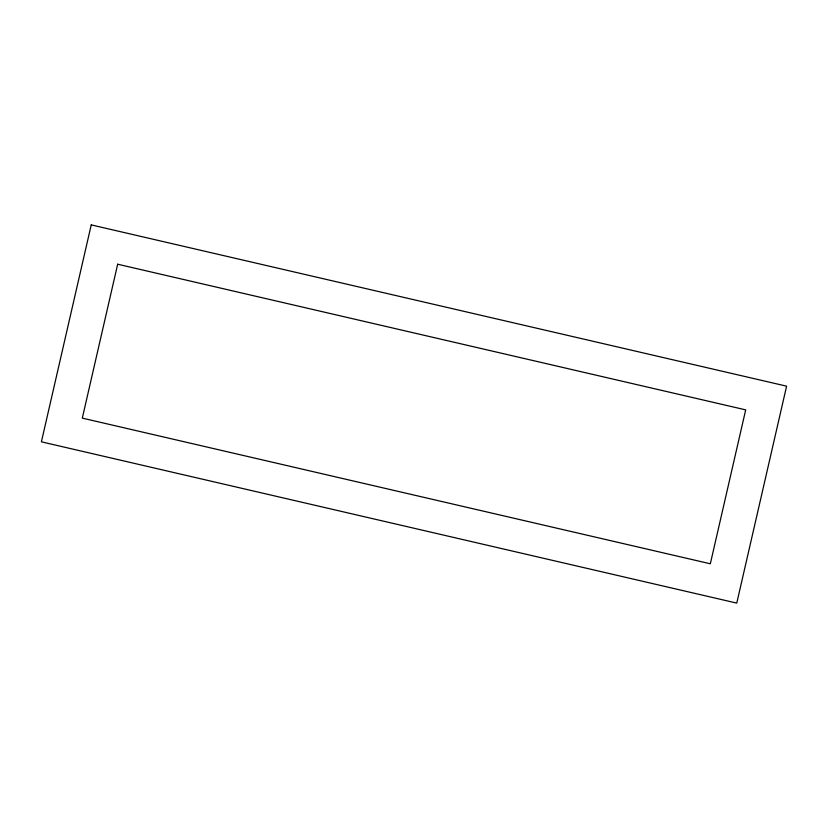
<?xml version="1.0" encoding="UTF-8"?>
<svg xmlns="http://www.w3.org/2000/svg" width="828" height="828" viewBox="0 0 828 828"><rect width="100%" height="100%" fill="white"/><g stroke="black" fill="none" stroke-linecap="round" stroke-linejoin="round"><path stroke-width="1.24" d="M91.235 224.895L41.4 441.831L736.765 603.105L786.6 386.169L91.235 224.895M117.669 264.215L82.303 418.13L710.331 563.785L745.697 409.87L117.669 264.215"/></g></svg>
